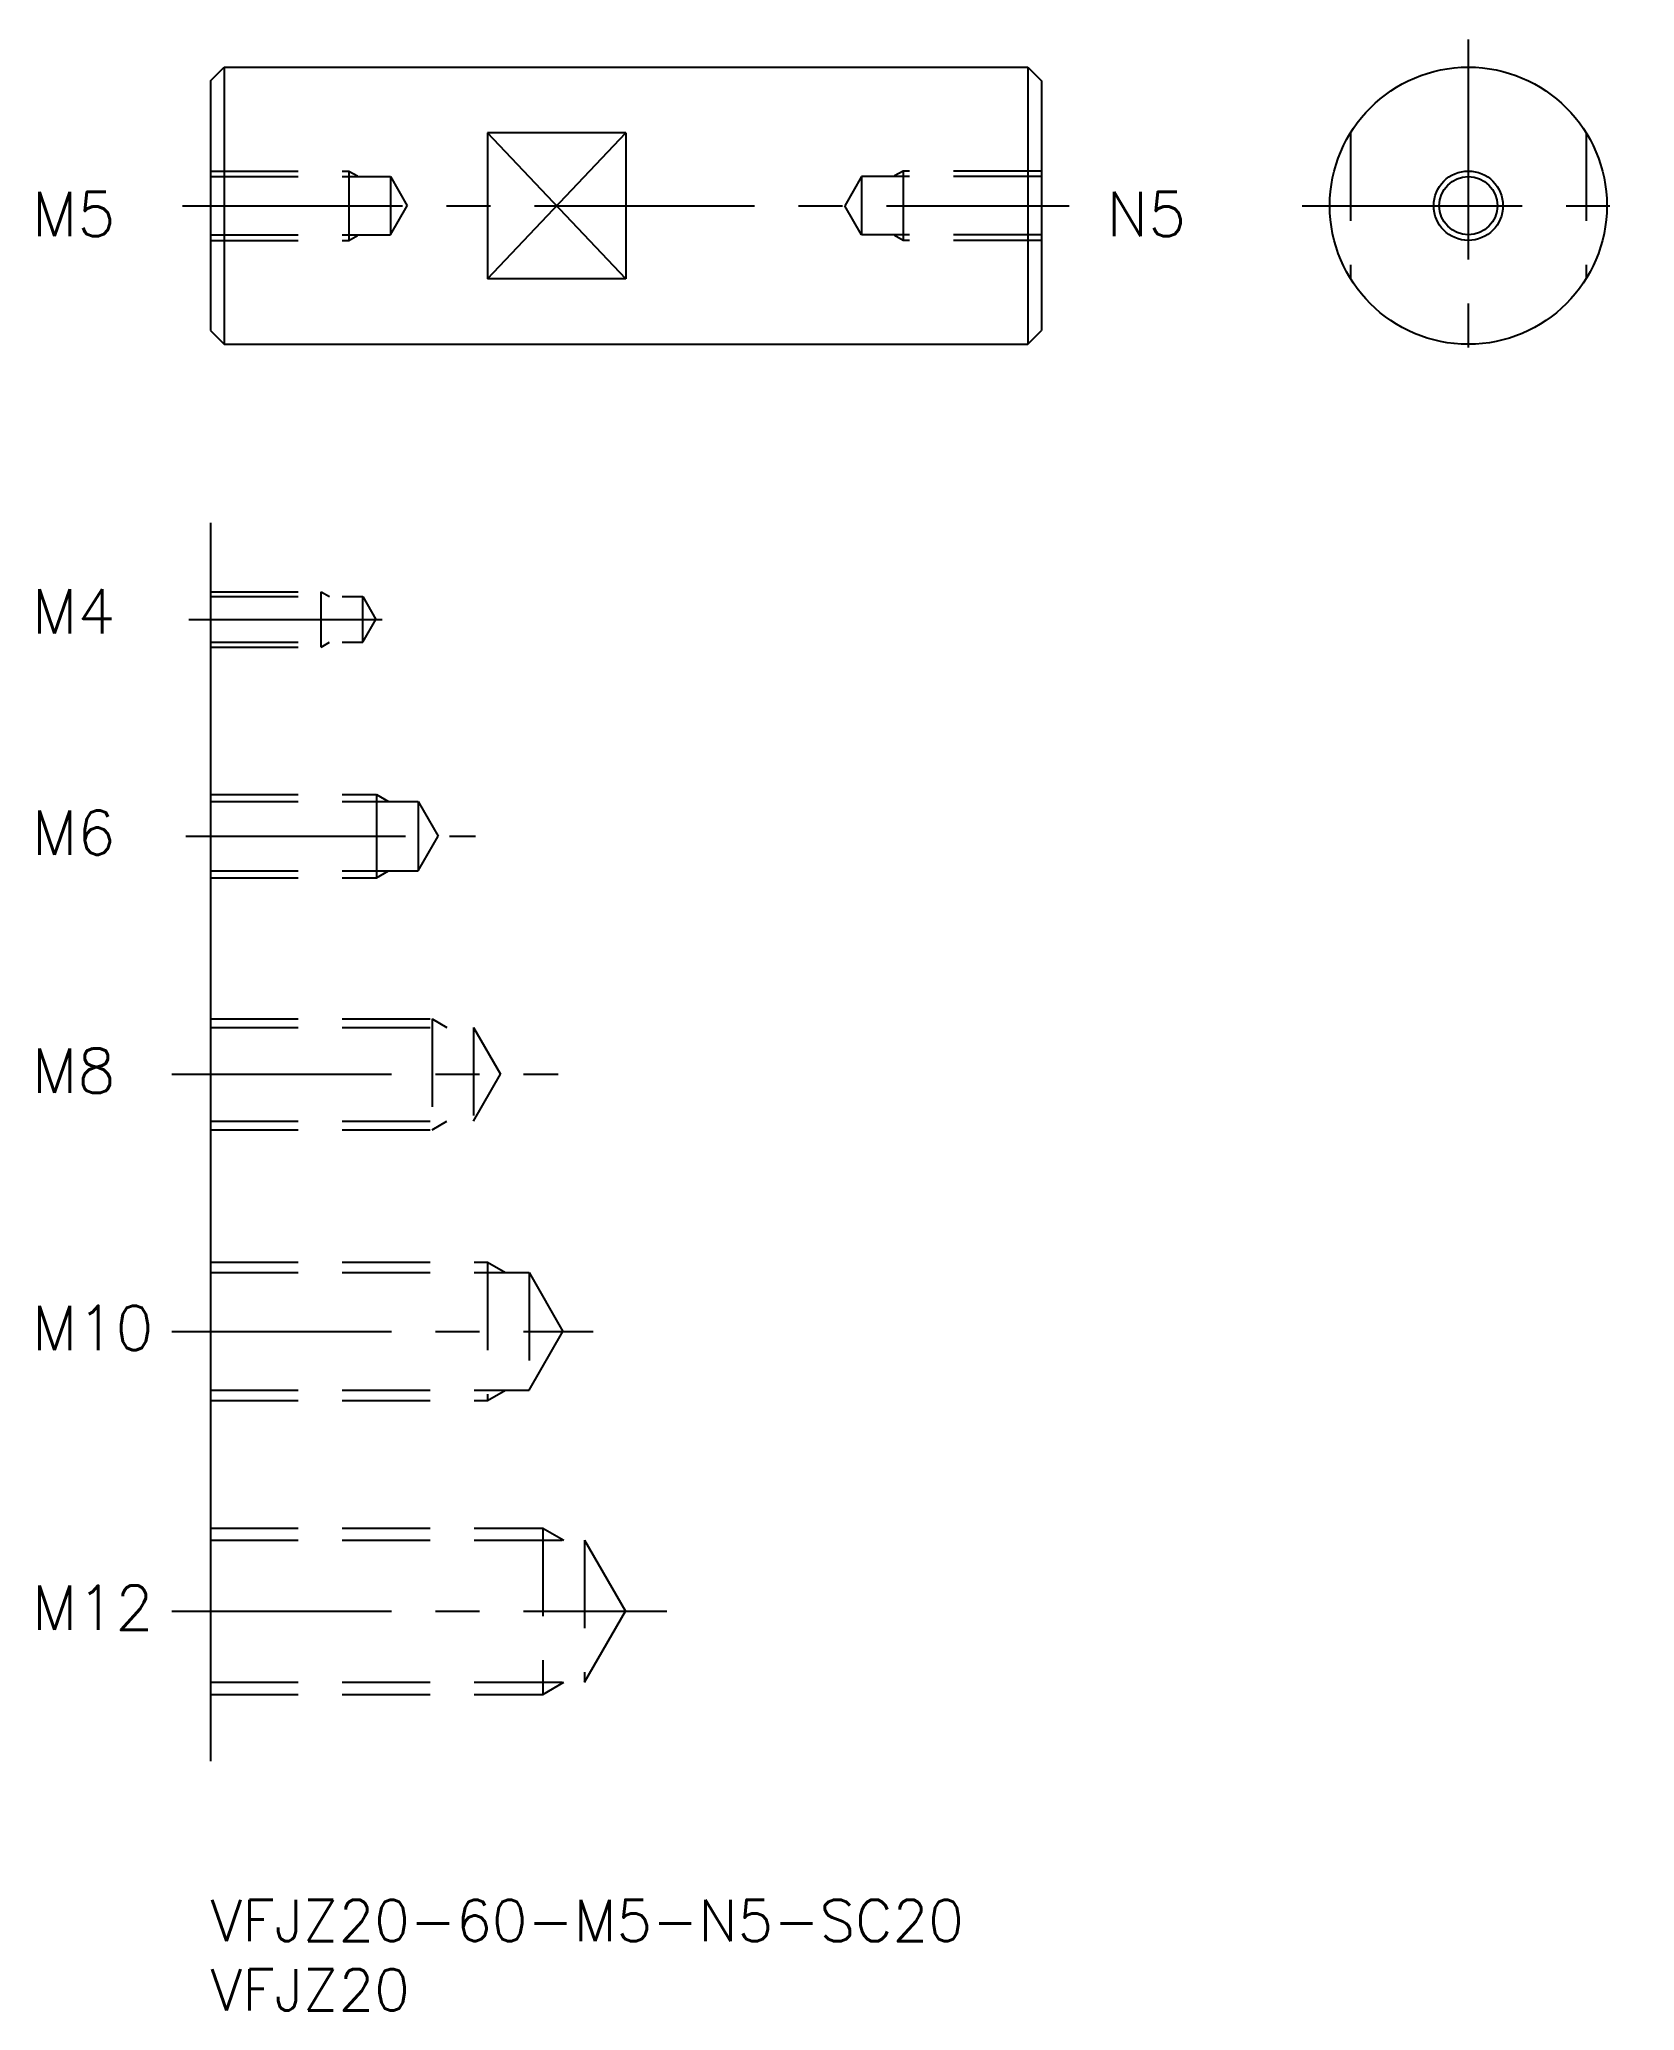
# Model space of a CAD drawing. Extents: x -12 to 103, y -8 to 134.
import ezdxf

# ---------------------------------------------------------------- set-up
doc = ezdxf.new("R2010")
doc.units = 0
doc.header["$LTSCALE"] = 0.5
doc.linetypes.add('CENTER', pattern=[50.8, 31.75, -6.35, 6.35, -6.35])
doc.linetypes.add('DASHED', pattern=[19.05, 12.7, -6.35])
for name, color, linetype in [('MSM_CENTER', 1, 'CENTER'), ('MSM_CONTINUOUS', 7, 'CONTINUOUS'), ('MSM_DASHED', 4, 'DASHED'), ('MSM_NARROW', 5, 'CONTINUOUS'), ('MSM_PART_NUMBER', 7, 'CONTINUOUS')]:
    doc.layers.add(name, color=color, linetype=linetype)
doc.styles.get("Standard").update_dxf_attribs({"font": 'txt.shx', "height": 3, "bigfont": 'bigfont.shx'})

# ---------------------------------------------------------------- blocks, each defined once
blk = doc.blocks.new('*U4')
at = {"layer": 'MSM_PART_NUMBER'}
blk.add_text('VFJZ20-60-M5-N5-SC20', height=3, dxfattribs=at).set_placement((0, -3))
blk = doc.blocks.new('*U5')
at = {"layer": 'MSM_PART_NUMBER'}
blk.add_text('VFJZ20', height=3, dxfattribs=at).set_placement((0, -8))

msp = doc.modelspace()

# ---------------------------------------------------------------- linework, layer by layer
at = {"layer": 'MSM_CENTER'}
for p, q in [((90.8, 134.23), (90.8, 110.23)), ((-2, 122.23), (62, 122.23)), ((78.8, 122.23), (102.8, 122.23)), ((-1.56, 92.38), (12.39, 92.38)), ((-1.78, 76.74), (19.15, 76.74)), ((-2.79, 59.56), (25.11, 59.56)), ((-2.79, 41.01), (27.62, 41.01)), ((-2.79, 20.81), (32.95, 20.81))]:
    msp.add_line(p, q, dxfattribs=at)
at = {"layer": 'MSM_CONTINUOUS'}
for p, q in [((0, 131.23), (1, 132.23)), ((0, 131.23), (0, 113.23)), ((1, 132.23), (59, 132.23)), ((1, 132.23), (1, 112.23)), ((59, 132.23), (59, 112.23)), ((59, 132.23), (60, 131.23)), ((60, 131.23), (60, 113.23)), ((20, 127.5), (20, 116.96)), ((30, 127.5), (20, 127.5)), ((30, 127.5), (30, 116.96)), ((30, 116.96), (20, 116.96)), ((0, 113.23), (1, 112.23)), ((59, 112.23), (60, 113.23)), ((1, 112.23), (59, 112.23)), ((0, 99.34), (0, 10))]:
    msp.add_line(p, q, dxfattribs=at)
for radius in [10, 2.1]:
    msp.add_circle((90.8, 122.23), radius, dxfattribs=at)
at = {"layer": 'MSM_DASHED'}
for p, q in [((82.3, 127.5), (82.3, 116.96)), ((99.3, 127.5), (99.3, 116.96)), ((0, 124.73), (10, 124.73)), ((0, 124.33), (13, 124.33)), ((10, 124.73), (10, 119.73)), ((10, 124.73), (10.61, 124.38)), ((13, 124.33), (13, 120.13)), ((13, 124.33), (14.21, 122.23)), ((47, 124.33), (45.79, 122.23)), ((47, 124.33), (47, 120.13)), ((60, 124.33), (47, 124.33)), ((50, 124.73), (49.39, 124.38)), ((50, 124.73), (50, 119.73)), ((60, 124.73), (50, 124.73)), ((13, 120.13), (14.21, 122.23)), ((47, 120.13), (45.79, 122.23)), ((0, 120.13), (13, 120.13)), ((0, 119.73), (10, 119.73)), ((10, 119.73), (10.61, 120.08)), ((60, 120.13), (47, 120.13)), ((50, 119.73), (49.39, 120.08)), ((60, 119.73), (50, 119.73)), ((0, 94.38), (8, 94.38)), ((0, 94.03), (11, 94.03)), ((8, 90.38), (8, 94.38)), ((8, 94.38), (8.61, 94.03)), ((11, 94.03), (11.95, 92.38)), ((11, 90.73), (11, 94.03)), ((11, 90.73), (11.95, 92.38)), ((0, 90.73), (11, 90.73)), ((0, 90.38), (8, 90.38)), ((8, 90.38), (8.61, 90.73)), ((0, 79.74), (12, 79.74)), ((12, 79.74), (12, 73.74)), ((12, 79.74), (12.87, 79.24)), ((0, 79.24), (15, 79.24)), ((15, 79.24), (16.44, 76.74)), ((15, 79.24), (15, 74.24)), ((15, 74.24), (16.44, 76.74)), ((0, 74.24), (15, 74.24)), ((12, 73.74), (12.87, 74.24)), ((0, 73.74), (12, 73.74)), ((0, 63.56), (16, 63.56)), ((0, 62.93), (19, 62.93)), ((16, 63.56), (16, 55.56)), ((16, 63.56), (17.08, 62.93)), ((19, 62.93), (19, 56.18)), ((19, 62.93), (20.95, 59.56)), ((19, 56.18), (20.95, 59.56)), ((0, 56.18), (19, 56.18)), ((0, 55.56), (16, 55.56)), ((16, 55.56), (17.08, 56.18)), ((0, 46.01), (20, 46.01)), ((20, 46.01), (20, 36.01)), ((20, 46.01), (21.3, 45.26)), ((0, 45.26), (23, 45.26)), ((23, 45.26), (23, 36.76)), ((23, 45.26), (25.45, 41.01)), ((23, 36.76), (25.45, 41.01)), ((0, 36.76), (23, 36.76)), ((0, 36.01), (20, 36.01)), ((20, 36.01), (21.3, 36.76)), ((0, 26.81), (24, 26.81)), ((0, 25.94), (27, 25.94)), ((24, 26.81), (24, 14.81)), ((24, 26.81), (25.52, 25.94)), ((27, 25.94), (27, 15.69)), ((27, 25.94), (29.96, 20.81)), ((27, 15.69), (29.96, 20.81)), ((0, 15.69), (27, 15.69)), ((24, 14.81), (25.52, 15.69)), ((0, 14.81), (24, 14.81))]:
    msp.add_line(p, q, dxfattribs=at)
at = {"layer": 'MSM_NARROW'}
for p, q in [((20, 116.96), (30, 127.5)), ((30, 116.96), (20, 127.5))]:
    msp.add_line(p, q, dxfattribs=at)
msp.add_circle((90.8, 122.23), 2.5, dxfattribs=at)

# ---------------------------------------------------------------- block references
at = {"layer": 'MSM_CONTINUOUS'}
for name in ['*U4', '*U5']:
    msp.add_blockref(name, (0, 0), dxfattribs=at)

# ---------------------------------------------------------------- texts
for s, p in [('M5', (-12.89, 120.03)), ('N5', (64.68, 120.03)), ('M4', (-12.89, 91.36)), ('M6', (-12.89, 75.39)), ('M8', (-12.89, 58.21)), ('M10', (-12.89, 39.66)), ('M12', (-12.89, 19.47))]:
    msp.add_text(s, height=3.2, dxfattribs=at).set_placement(p)

doc.saveas('drawing.dxf')
